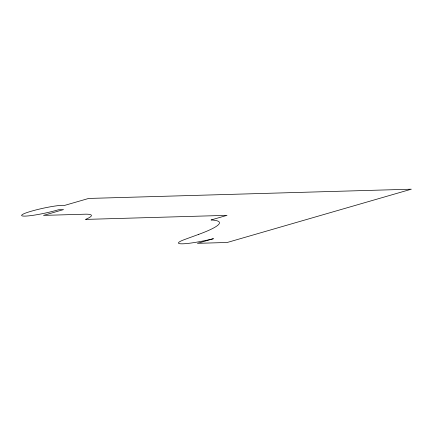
<?xml version="1.0" encoding="UTF-8"?>
<svg xmlns="http://www.w3.org/2000/svg" width="433" height="433" viewBox="0 0 433 433"><rect width="100%" height="100%" fill="white"/><g stroke="black" fill="none" stroke-linecap="round" stroke-linejoin="round"><path stroke-width="0.65" d="M198.379 234.491L184.653 239.509A29.85 3.329 -12.4 0 0 182.775 243.811A29.85 3.329 -12.4 0 0 213.442 238.702L197.432 243.335L227.217 242.48L411.35 189.189L88.657 198.444L64.641 205.394A22.889 2.549 -12.4 0 0 45.995 207.634A22.889 2.549 -12.4 0 0 24.221 213.593A24.443 2.722 -12.4 0 0 29.568 215.769A24.443 2.722 -12.4 0 0 58.558 209.74L63.521 209.599L43.506 215.39L85.794 214.178A46.683 5.201 -12.4 0 1 85.55 219.407L227.038 215.347L211.028 219.98A100.84 11.242 -12.4 0 1 198.379 234.491"/></g></svg>
